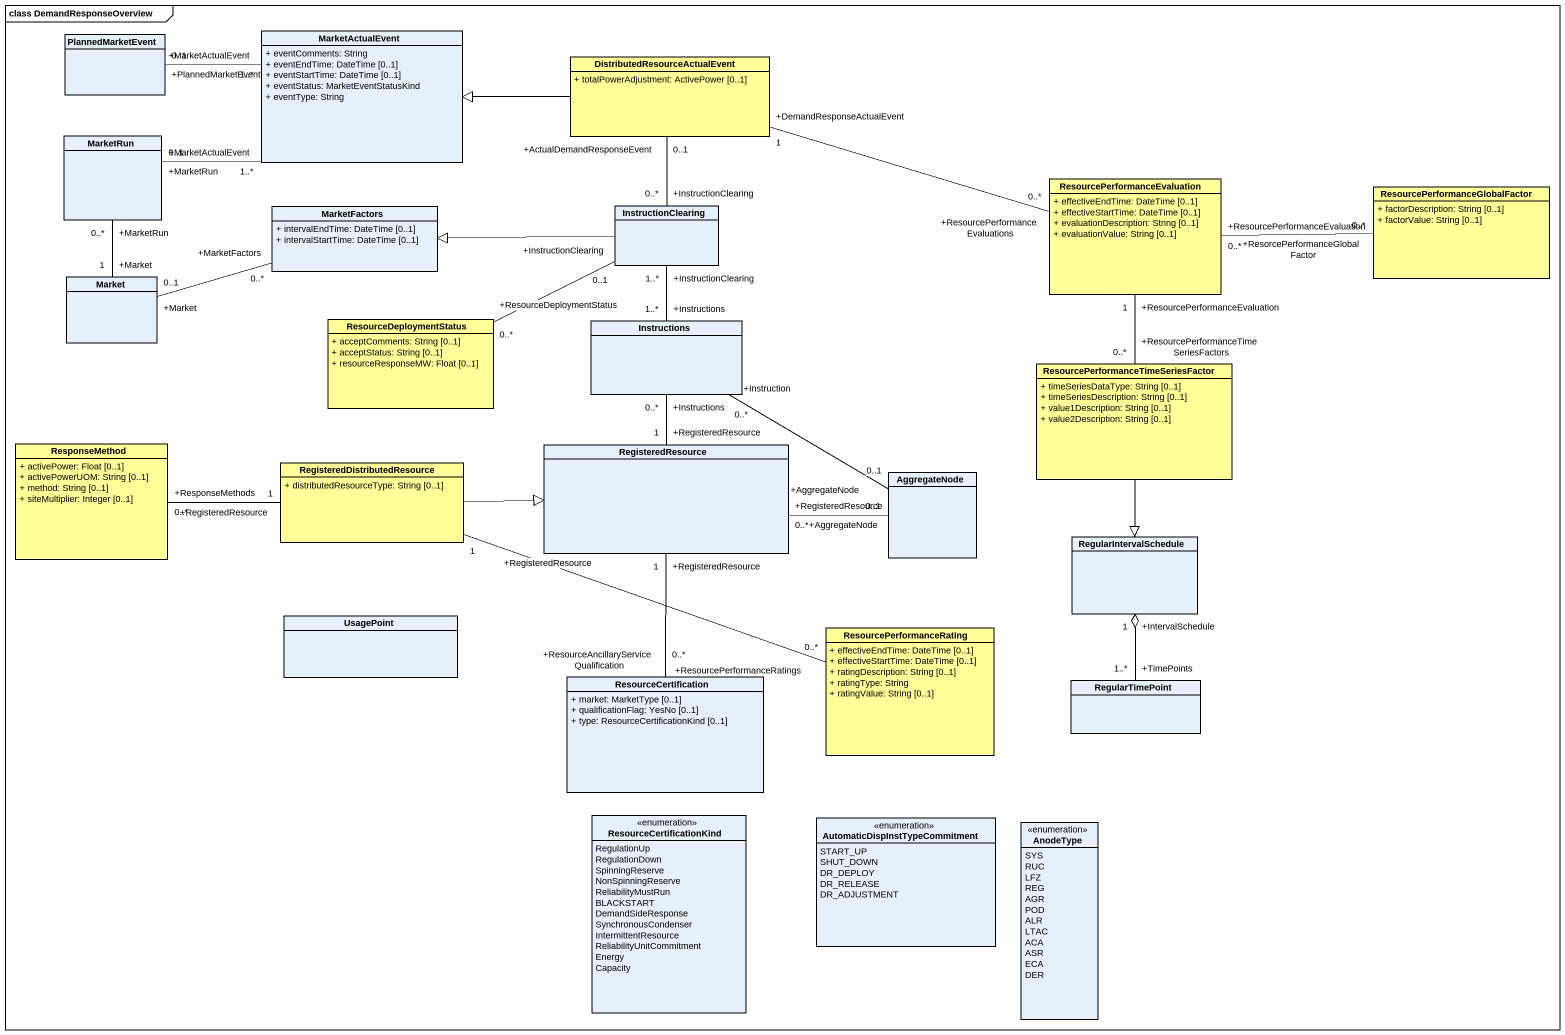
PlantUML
@startuml
mainframe class DemandResponseOverview
hide circle
hide empty members
skinparam classAttributeIconSize 0
class PlannedMarketEvent
class MarketActualEvent {
  + eventComments: String
  + eventEndTime: DateTime [0..1]
  + eventStartTime: DateTime [0..1]
  + eventStatus: MarketEventStatusKind
  + eventType: String
}
class "DistributedResourceActualEvent" as DistributedResourceActualEve #FFFE99 {
  + totalPowerAdjustment: ActivePower [0..1]
}
class MarketRun
class "ResourcePerformanceEvaluation" as ResourcePerformanceEvaluatio #FFFE99 {
  + effectiveEndTime: DateTime [0..1]
  + effectiveStartTime: DateTime [0..1]
  + evaluationDescription: String [0..1]
  + evaluationValue: String [0..1]
}
class MarketFactors {
  + intervalEndTime: DateTime [0..1]
  + intervalStartTime: DateTime [0..1]
}
class InstructionClearing
class "ResourcePerformanceGlobalFactor" as ResourcePerformanceGlobalFac #FFFE99 {
  + factorDescription: String [0..1]
  + factorValue: String [0..1]
}
class Market
class ResourceDeploymentStatus #FFFE99 {
  + acceptComments: String [0..1]
  + acceptStatus: String [0..1]
  + resourceResponseMW: Float [0..1]
}
class Instructions
class "ResourcePerformanceTimeSeriesFactor" as ResourcePerformanceTimeSerie #FFFE99 {
  + timeSeriesDataType: String [0..1]
  + timeSeriesDescription: String [0..1]
  + value1Description: String [0..1]
  + value2Description: String [0..1]
}
class ResponseMethod #FFFE99 {
  + activePower: Float [0..1]
  + activePowerUOM: String [0..1]
  + method: String [0..1]
  + siteMultiplier: Integer [0..1]
}
class RegisteredResource
class "RegisteredDistributedResource" as RegisteredDistributedResourc #FFFE99 {
  + distributedResourceType: String [0..1]
}
class AggregateNode
class RegularIntervalSchedule
class UsagePoint
class ResourcePerformanceRating #FFFE99 {
  + effectiveEndTime: DateTime [0..1]
  + effectiveStartTime: DateTime [0..1]
  + ratingDescription: String [0..1]
  + ratingType: String
  + ratingValue: String [0..1]
}
class ResourceCertification {
  + market: MarketType [0..1]
  + qualificationFlag: YesNo [0..1]
  + type: ResourceCertificationKind [0..1]
}
class RegularTimePoint
enum ResourceCertificationKind {
  RegulationUp
  RegulationDown
  SpinningReserve
  NonSpinningReserve
  ReliabilityMustRun
  BLACKSTART
  DemandSideResponse
  SynchronousCondenser
  IntermittentResource
  ReliabilityUnitCommitment
  Energy
  Capacity
}
enum "AutomaticDispInstTypeCommitment" as AutomaticDispInstTypeCommitm {
  START_UP
  SHUT_DOWN
  DR_DEPLOY
  DR_RELEASE
  DR_ADJUSTMENT
}
enum AnodeType {
  SYS
  RUC
  LFZ
  REG
  AGR
  POD
  ALR
  LTAC
  ACA
  ASR
  ECA
  DER
}
MarketActualEvent "+MarketActualEvent\n1..*" -left- "+PlannedMarketEvent\n0..1" PlannedMarketEvent
MarketActualEvent "+MarketActualEvent\n1..*" -left- "+MarketRun\n0..1" MarketRun
DistributedResourceActualEve -left-|> MarketActualEvent
DistributedResourceActualEve "+DemandResponseActualEvent\n1" -right- "+ResourcePerformanceEvaluations\n0..*" ResourcePerformanceEvaluatio
DistributedResourceActualEve "+ActualDemandResponseEvent\n0..1" -- "+InstructionClearing\n0..*" InstructionClearing
MarketRun "+MarketRun\n0..*" -- "+Market\n1" Market
ResourcePerformanceEvaluatio "+ResourcePerformanceEvaluation\n1" -- "+ResourcePerformanceTimeSeriesFactors\n0..*" ResourcePerformanceTimeSerie
MarketFactors "+MarketFactors\n0..*" -left- "+Market\n0..1" Market
InstructionClearing -left-|> MarketFactors
InstructionClearing "+InstructionClearing\n0..1" -left- "+ResourceDeploymentStatus\n0..*" ResourceDeploymentStatus
ResourcePerformanceGlobalFac "+ResorcePerformanceGlobalFactor\n0..*" -left- "+ResourcePerformanceEvaluation\n0..*" ResourcePerformanceEvaluatio
Instructions "+Instructions\n1..*" -up- "+InstructionClearing\n1..*" InstructionClearing
Instructions "+Instructions\n0..*" -- "+RegisteredResource\n1" RegisteredResource
Instructions "+Instruction\n0..*" -right- "+AggregateNode\n0..1" AggregateNode
ResourcePerformanceTimeSerie --|> RegularIntervalSchedule
ResponseMethod "+ResponseMethods\n0..*" -right- "+RegisteredResource\n1" RegisteredDistributedResourc
RegisteredResource "+RegisteredResource\n0..*" -right- "+AggregateNode\n0..1" AggregateNode
RegisteredResource "+RegisteredResource\n1" -- "+ResourceAncillaryServiceQualification\n0..*" ResourceCertification
RegisteredDistributedResourc -right-|> RegisteredResource
RegularIntervalSchedule "+IntervalSchedule\n1" o-- "+TimePoints\n1..*" RegularTimePoint
ResourcePerformanceRating "+ResourcePerformanceRatings\n0..*" -left- "+RegisteredResource\n1" RegisteredDistributedResourc
@enduml
